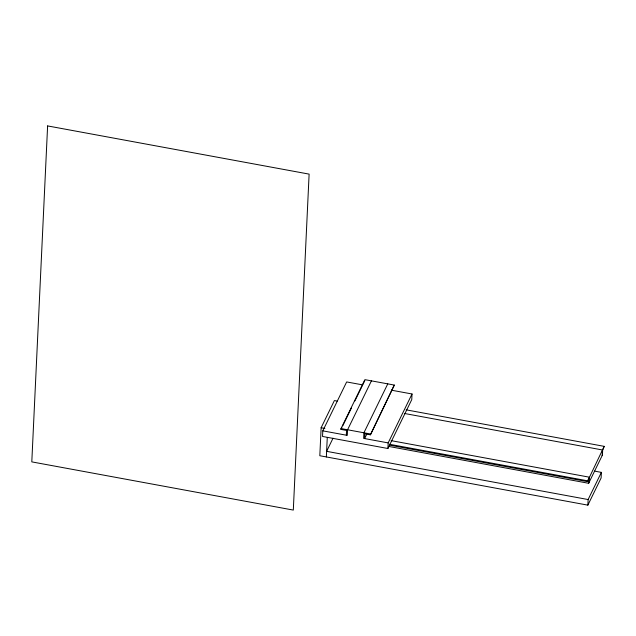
<?xml version="1.0" encoding="UTF-8"?>
<svg xmlns="http://www.w3.org/2000/svg" width="636" height="636" viewBox="0 0 636 636"><rect width="100%" height="100%" fill="white"/><g stroke="black" fill="none" stroke-linecap="round" stroke-linejoin="round"><path stroke-width="0.95" d="M337.191 401.078L334.385 400.561L321.132 427.734L319.813 455.734L587.863 505.143L601.115 477.97L601.378 472.373L594.549 471.109M362.655 384.883L346.652 381.934L322.794 430.85L322.531 436.455L387.904 448.507L411.762 399.591L412.025 393.986L391.315 390.17M326.355 456.934L327.27 437.504M346.326 435.191L346.548 430.429L340.991 429.411L341.031 428.569L364.889 379.652L394.312 385.074L370.414 434.833L364.857 433.808L364.635 438.57L366.805 434.118M370.414 434.833L394.312 385.074M387.904 448.507L388.167 442.902L412.025 393.986M389.288 445.097L587.37 481.611L604.2 446.353L406.118 409.838M388.62 446.416L588.65 483.288L588.872 478.534L587.37 481.611M587.863 505.143L588.125 499.546L601.378 472.373M588.912 482.748L589.175 477.151L391.1 440.637M602.173 455.575L602.435 449.97L404.353 413.456M604.2 446.353L602.658 450.272L602.435 455.026L588.65 483.288M333.033 438.188L326.618 451.337L588.125 499.546M340.991 429.411L341.858 427.63M342.732 425.85L351.406 408.066M354.872 400.95L364.849 380.495M371.432 380.861L347.574 429.769L347.304 435.374L322.794 430.85M387.769 383.874L363.919 432.782L363.649 438.387L388.167 442.902M341.031 428.569L370.454 433.99M321.132 427.734L324.869 428.425M389.327 444.254L587.41 480.768M47.613 125.92L31.8 461.879L293.307 510.08L309.12 174.121L47.613 125.92"/></g></svg>
